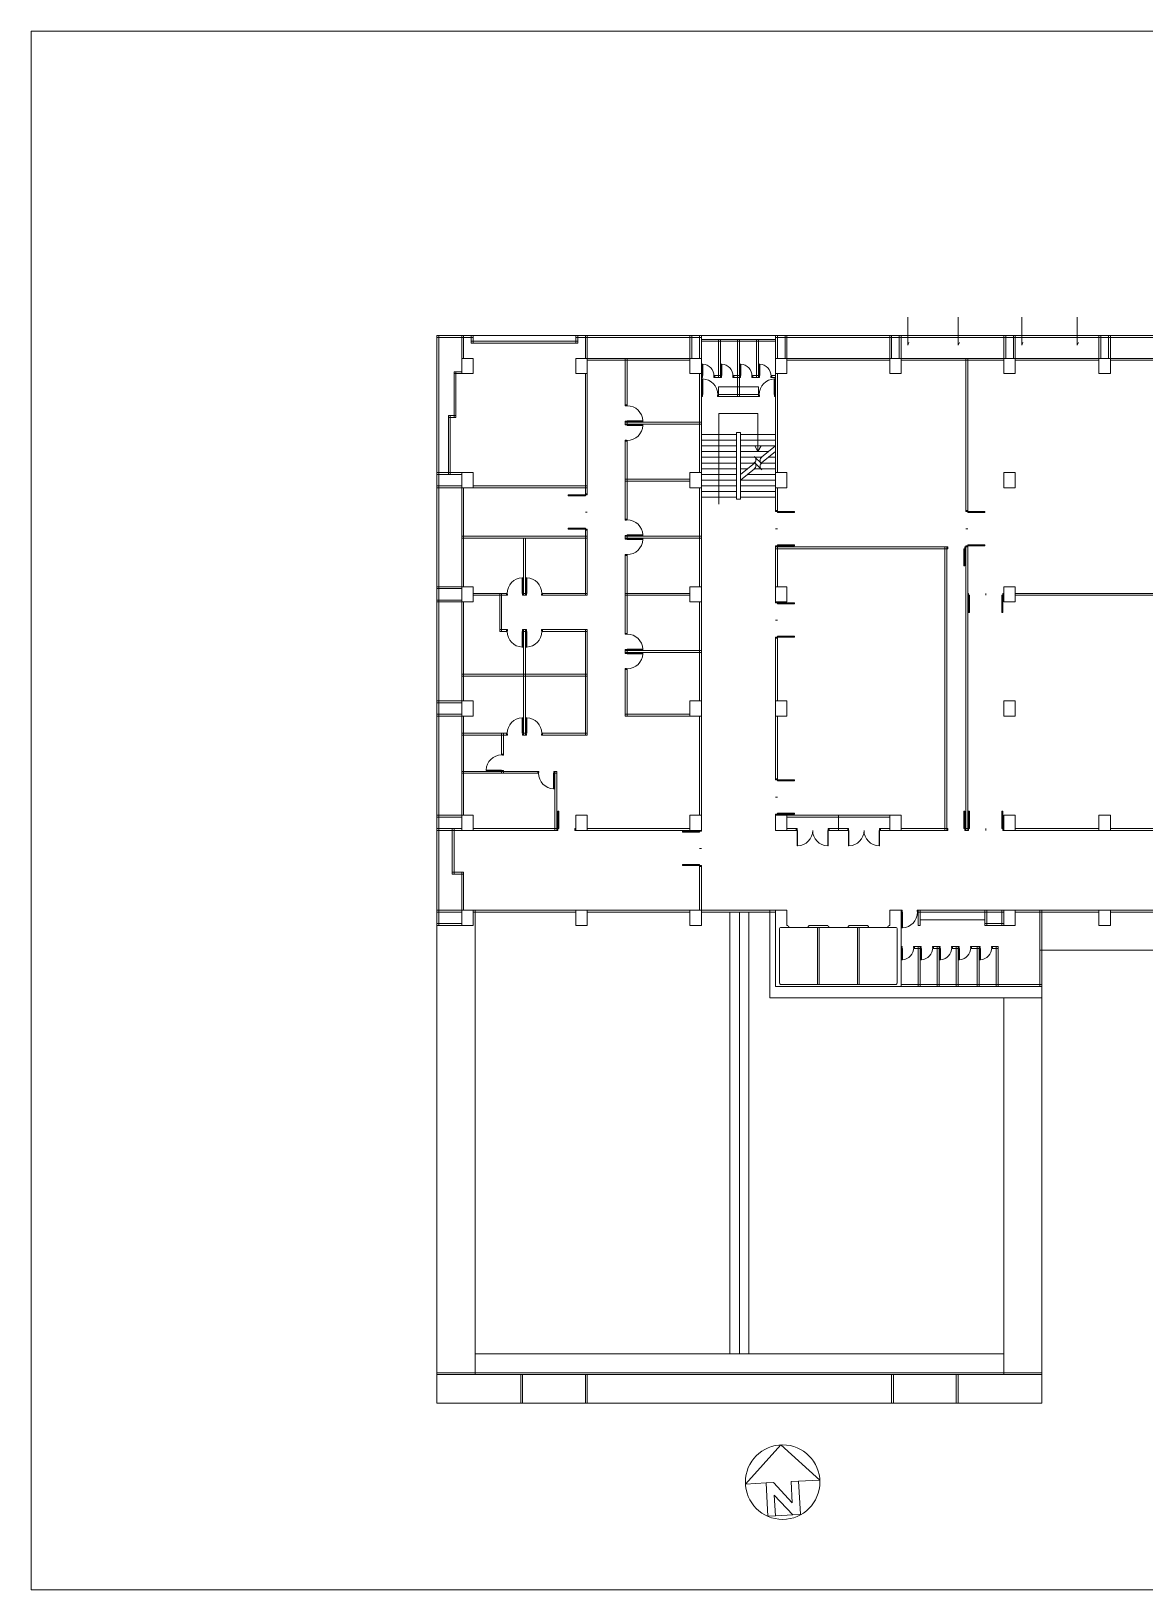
# Model space of a CAD drawing. Header units: metres. Extents: x 452 to 570, y 278 to 360.
# Drawn here: x 451.6 to 510.2, y 278.1 to 360 of the extents above; entities that cross this region are included whole.
import ezdxf

# ---------------------------------------------------------------- set-up
doc = ezdxf.new("R2010")
doc.units = ezdxf.units.M
doc.header["$MEASUREMENT"] = 0
doc.layers.add('BODR', color=13, linetype='Continuous')
doc.layers.add('DOOR', color=7, linetype='Continuous')

msp = doc.modelspace()

# ---------------------------------------------------------------- linework, layer by layer
at = {"color": 8, "linetype": 'ByBlock', "lineweight": 5}
for p, q in [((480.851, 343.979), (472.951, 343.979)), ((472.951, 312.979), (472.951, 343.979)), ((474.251, 343.879), (472.951, 343.879)), ((473.051, 312.979), (473.051, 343.979)), ((474.251, 342.779), (474.251, 343.979)), ((474.851, 343.879), (474.251, 343.879)), ((474.351, 342.779), (474.351, 343.979)), ((474.751, 343.579), (474.751, 343.979)), ((480.351, 343.679), (474.751, 343.679)), ((480.351, 343.579), (474.751, 343.579)), ((474.851, 343.579), (474.851, 343.979)), ((480.251, 343.579), (480.251, 343.979)), ((480.851, 343.879), (480.251, 343.879)), ((480.351, 343.579), (480.351, 343.979)), ((480.751, 342.779), (480.751, 343.979)), ((480.851, 342.779), (480.851, 343.979)), ((480.851, 343.979), (535.251, 343.979)), ((480.851, 343.879), (486.851, 343.879)), ((486.251, 343.979), (486.851, 343.979)), ((486.251, 342.779), (486.251, 343.979)), ((486.251, 343.879), (486.851, 343.879)), ((486.351, 342.779), (486.351, 343.979)), ((486.751, 342.779), (486.751, 343.979)), ((486.851, 342.779), (486.851, 343.979)), ((490.751, 343.779), (486.851, 343.779)), ((490.751, 343.679), (486.851, 343.679)), ((487.751, 343.779), (487.751, 341.779)), ((487.851, 343.779), (487.851, 341.779)), ((488.751, 340.779), (488.751, 343.779)), ((488.851, 340.779), (488.851, 343.779)), ((489.751, 343.779), (489.751, 341.779)), ((489.851, 343.779), (489.851, 341.779)), ((490.751, 343.979), (491.351, 343.979)), ((490.751, 342.779), (490.751, 343.979)), ((490.751, 343.879), (491.351, 343.879)), ((490.751, 343.879), (525.351, 343.879)), ((490.851, 342.779), (490.851, 343.979)), ((491.251, 342.779), (491.251, 343.979)), ((491.351, 342.779), (491.351, 343.979)), ((496.751, 343.979), (497.351, 343.979)), ((496.751, 342.779), (496.751, 343.979)), ((496.751, 343.879), (497.351, 343.879)), ((496.851, 342.779), (496.851, 343.979)), ((497.251, 342.779), (497.251, 343.979)), ((497.351, 342.779), (497.351, 343.979)), ((502.751, 343.979), (503.351, 343.979)), ((502.751, 342.779), (502.751, 343.979)), ((502.751, 343.879), (503.351, 343.879)), ((502.851, 342.779), (502.851, 343.979)), ((503.251, 342.779), (503.251, 343.979)), ((503.351, 342.779), (503.351, 343.979)), ((507.751, 343.979), (508.351, 343.979)), ((507.751, 342.779), (507.751, 343.979)), ((507.751, 343.879), (508.351, 343.879)), ((507.851, 342.779), (507.851, 343.979)), ((508.251, 342.779), (508.251, 343.979)), ((508.351, 342.779), (508.351, 343.979)), ((474.251, 341.979), (474.251, 342.779)), ((474.251, 342.779), (474.851, 342.779)), ((474.851, 342.779), (474.851, 341.979)), ((480.251, 341.979), (480.251, 342.779)), ((480.251, 342.779), (480.851, 342.779)), ((486.251, 342.779), (480.851, 342.779)), ((480.851, 342.779), (480.851, 341.979)), ((486.251, 342.679), (480.851, 342.679)), ((482.851, 340.279), (482.851, 342.779)), ((482.951, 340.289), (482.951, 342.779)), ((486.251, 341.979), (486.251, 342.779)), ((486.251, 342.779), (486.851, 342.779)), ((486.851, 342.779), (486.851, 341.979)), ((490.751, 342.779), (491.351, 342.779)), ((490.751, 341.979), (490.751, 342.779)), ((490.751, 342.779), (491.351, 342.779)), ((496.751, 342.779), (491.351, 342.779)), ((491.351, 342.779), (491.351, 341.979)), ((496.751, 342.679), (491.351, 342.679)), ((496.751, 342.779), (525.351, 342.779)), ((496.751, 341.979), (496.751, 342.779)), ((496.751, 342.779), (497.351, 342.779)), ((497.351, 342.779), (497.351, 341.979)), ((497.351, 342.679), (502.751, 342.679)), ((500.751, 334.729), (500.751, 342.779)), ((500.851, 334.729), (500.851, 342.779)), ((502.751, 341.979), (502.751, 342.779)), ((502.751, 342.779), (503.351, 342.779)), ((503.351, 342.779), (503.351, 341.979)), ((503.351, 342.679), (507.751, 342.679)), ((507.751, 341.979), (507.751, 342.779)), ((507.751, 342.779), (508.351, 342.779)), ((508.351, 342.779), (508.351, 341.979)), ((508.351, 342.679), (512.751, 342.679)), ((473.851, 339.679), (473.851, 342.079)), ((474.251, 342.079), (473.851, 342.079)), ((474.251, 341.979), (473.851, 341.979)), ((473.951, 339.679), (473.951, 342.079)), ((474.851, 341.979), (474.251, 341.979)), ((480.851, 341.979), (480.251, 341.979)), ((480.751, 341.979), (480.751, 335.654)), ((480.851, 341.979), (480.851, 335.654)), ((486.851, 341.979), (486.251, 341.979)), ((486.751, 341.979), (486.751, 336.779)), ((486.851, 341.979), (486.851, 336.779)), ((486.891, 341.779), (486.851, 341.779)), ((486.901, 341.679), (486.851, 341.679)), ((487.901, 341.779), (487.501, 341.779)), ((487.891, 341.879), (487.511, 341.879)), ((488.901, 341.779), (488.501, 341.779)), ((488.891, 341.879), (488.511, 341.879)), ((489.901, 341.779), (489.501, 341.779)), ((489.891, 341.879), (489.511, 341.879)), ((490.751, 341.779), (490.501, 341.779)), ((490.751, 341.879), (490.511, 341.879)), ((490.751, 336.779), (490.751, 341.979)), ((491.351, 341.979), (490.751, 341.979)), ((490.851, 336.779), (490.851, 341.979)), ((497.351, 341.979), (496.751, 341.979)), ((503.351, 341.979), (502.751, 341.979)), ((508.351, 341.979), (507.751, 341.979)), ((486.891, 340.879), (486.851, 340.879)), ((486.901, 340.779), (486.851, 340.779)), ((489.901, 340.779), (487.701, 340.779)), ((489.891, 340.879), (487.711, 340.879)), ((489.851, 341.279), (487.751, 341.279)), ((487.751, 340.779), (487.751, 341.279)), ((489.851, 340.779), (489.851, 341.279)), ((490.751, 340.779), (490.701, 340.779)), ((490.751, 340.879), (490.711, 340.879)), ((473.551, 336.679), (473.551, 339.779)), ((473.951, 339.779), (473.551, 339.779)), ((473.951, 339.679), (473.551, 339.679)), ((473.651, 336.679), (473.651, 339.779)), ((482.851, 339.279), (482.851, 339.479)), ((486.851, 339.429), (482.851, 339.429)), ((486.851, 339.329), (482.851, 339.329)), ((482.951, 339.289), (482.951, 339.469)), ((487.776, 335.122), (487.776, 339.879)), ((487.776, 339.879), (489.826, 339.879)), ((489.826, 337.879), (489.826, 339.879)), ((482.851, 334.279), (482.851, 338.479)), ((482.951, 334.289), (482.951, 338.469)), ((486.851, 338.779), (488.701, 338.779)), ((486.851, 338.479), (488.701, 338.479)), ((488.701, 338.879), (488.901, 338.879)), ((488.701, 335.379), (488.701, 338.879)), ((488.901, 335.379), (488.901, 338.879)), ((488.901, 338.779), (490.751, 338.779)), ((488.901, 338.479), (490.751, 338.479)), ((486.851, 338.179), (488.701, 338.179)), ((486.851, 337.879), (488.701, 337.879)), ((486.851, 337.579), (488.701, 337.579)), ((488.901, 338.179), (490.751, 338.179)), ((488.901, 337.879), (490.381, 337.879)), ((488.901, 337.579), (490.012, 337.579)), ((489.626, 337.629), (490.026, 337.229)), ((489.626, 337.629), (490.026, 337.229)), ((489.826, 337.879), (489.654, 338.179)), ((489.826, 337.879), (489.999, 338.179)), ((490.751, 338.179), (490.015, 337.582)), ((490.751, 337.879), (490.015, 337.282)), ((490.381, 337.579), (490.751, 337.579)), ((474.251, 336.779), (472.951, 336.779)), ((474.251, 336.679), (472.951, 336.679)), ((473.051, 335.979), (473.051, 336.779)), ((474.251, 335.979), (474.251, 336.779)), ((474.251, 336.779), (474.851, 336.779)), ((474.851, 336.779), (474.851, 335.979)), ((486.251, 335.979), (486.251, 336.779)), ((486.251, 336.779), (486.851, 336.779)), ((486.851, 337.279), (488.701, 337.279)), ((486.851, 336.979), (488.701, 336.979)), ((486.851, 336.779), (486.851, 335.979)), ((486.851, 336.679), (488.701, 336.679)), ((488.901, 337.279), (489.641, 337.279)), ((489.639, 337.277), (488.901, 336.679)), ((488.901, 336.979), (489.271, 336.979)), ((489.639, 336.977), (488.901, 336.379)), ((489.271, 336.679), (490.751, 336.679)), ((489.626, 337.329), (490.026, 336.929)), ((489.626, 337.329), (490.026, 336.929)), ((489.641, 336.979), (490.751, 336.979)), ((490.012, 337.279), (490.751, 337.279)), ((490.751, 335.979), (490.751, 336.779)), ((490.751, 336.779), (491.351, 336.779)), ((491.351, 336.779), (491.351, 335.979)), ((502.751, 335.979), (502.751, 336.779)), ((502.751, 336.779), (503.351, 336.779)), ((503.351, 336.779), (503.351, 335.979)), ((472.951, 336.079), (474.251, 336.079)), ((472.951, 335.979), (474.251, 335.979)), ((474.251, 335.979), (474.251, 317.979)), ((474.851, 335.979), (474.251, 335.979)), ((474.351, 335.979), (474.351, 330.779)), ((474.851, 336.079), (480.851, 336.079)), ((474.851, 335.979), (480.851, 335.979)), ((486.251, 336.429), (482.851, 336.429)), ((486.251, 336.329), (482.851, 336.329)), ((486.851, 335.979), (486.251, 335.979)), ((486.751, 335.979), (486.751, 330.779)), ((486.851, 336.379), (488.701, 336.379)), ((486.851, 336.079), (488.701, 336.079)), ((486.851, 335.979), (486.851, 330.779)), ((488.901, 336.379), (490.751, 336.379)), ((488.901, 336.079), (490.751, 336.079)), ((490.751, 334.729), (490.751, 335.979)), ((491.351, 335.979), (490.751, 335.979)), ((490.851, 334.729), (490.851, 335.979)), ((503.351, 335.979), (502.751, 335.979)), ((480.751, 335.604), (479.851, 335.604)), ((479.851, 335.604), (479.851, 335.554)), ((479.851, 335.554), (480.751, 335.554)), ((480.751, 335.554), (480.751, 335.604)), ((486.851, 335.779), (488.701, 335.779)), ((486.851, 335.479), (488.701, 335.479)), ((488.701, 335.379), (488.901, 335.379)), ((488.901, 335.779), (490.751, 335.779)), ((488.901, 335.479), (490.751, 335.479)), ((480.851, 334.704), (480.751, 334.704)), ((490.851, 334.729), (491.751, 334.729)), ((490.851, 334.679), (490.851, 334.729)), ((491.751, 334.679), (490.851, 334.679)), ((491.751, 334.729), (491.751, 334.679)), ((500.851, 334.729), (501.751, 334.729)), ((500.851, 334.679), (500.851, 334.729)), ((501.751, 334.679), (500.851, 334.679)), ((501.751, 334.729), (501.751, 334.679)), ((480.851, 333.429), (474.251, 333.429)), ((479.851, 333.804), (479.851, 333.854)), ((479.851, 333.854), (480.751, 333.854)), ((480.751, 333.804), (479.851, 333.804)), ((480.751, 333.854), (480.751, 333.804)), ((480.751, 333.754), (480.751, 330.329)), ((480.851, 333.754), (480.851, 330.329)), ((482.851, 333.279), (482.851, 333.479)), ((486.851, 333.429), (482.851, 333.429)), ((482.951, 333.289), (482.951, 333.469)), ((490.751, 333.829), (490.851, 333.829)), ((500.751, 333.829), (500.851, 333.829)), ((480.851, 333.329), (474.251, 333.329)), ((477.501, 333.329), (477.501, 330.329)), ((477.601, 333.329), (477.601, 330.329)), ((486.851, 333.329), (482.851, 333.329)), ((490.751, 330.779), (490.751, 332.929)), ((499.751, 332.879), (490.751, 332.879)), ((499.751, 332.779), (490.751, 332.779)), ((491.751, 332.979), (490.851, 332.979)), ((490.851, 332.979), (490.851, 332.929)), ((490.851, 330.779), (490.851, 332.929)), ((490.851, 332.929), (491.751, 332.929)), ((491.751, 332.929), (491.751, 332.979)), ((499.651, 317.979), (499.651, 332.879)), ((499.751, 317.979), (499.751, 332.879)), ((499.801, 332.879), (499.801, 332.779)), ((500.651, 331.879), (500.651, 332.779)), ((500.651, 332.779), (500.701, 332.779)), ((500.701, 332.779), (500.701, 331.879)), ((500.751, 317.979), (500.751, 332.929)), ((501.751, 332.979), (500.851, 332.979)), ((500.851, 332.979), (500.851, 332.929)), ((500.851, 317.979), (500.851, 332.929)), ((500.851, 332.929), (501.751, 332.929)), ((501.751, 332.929), (501.751, 332.979)), ((482.851, 328.279), (482.851, 332.479)), ((482.951, 328.289), (482.951, 332.469)), ((500.701, 331.879), (500.651, 331.879)), ((472.951, 329.979), (472.951, 330.779)), ((474.351, 330.779), (472.951, 330.779)), ((474.251, 330.679), (472.951, 330.679)), ((474.251, 330.079), (472.951, 330.079)), ((473.051, 329.979), (473.051, 330.779)), ((474.251, 329.979), (474.251, 330.779)), ((474.251, 330.779), (474.851, 330.779)), ((474.851, 330.779), (474.851, 329.979)), ((476.641, 330.429), (474.851, 330.429)), ((476.651, 330.329), (474.851, 330.329)), ((476.251, 330.429), (476.251, 328.429)), ((476.351, 330.429), (476.351, 328.429)), ((477.651, 330.329), (477.451, 330.329)), ((477.641, 330.429), (477.461, 330.429)), ((480.851, 330.329), (478.451, 330.329)), ((480.851, 330.429), (478.461, 330.429)), ((486.251, 330.429), (482.851, 330.429)), ((486.251, 330.329), (482.851, 330.329)), ((486.251, 329.979), (486.251, 330.779)), ((486.251, 330.779), (486.851, 330.779)), ((486.851, 330.779), (486.851, 329.979)), ((490.751, 329.979), (490.751, 330.779)), ((490.751, 330.779), (491.351, 330.779)), ((491.351, 330.779), (491.351, 329.979)), ((500.901, 330.329), (500.901, 329.429)), ((500.951, 330.329), (500.901, 330.329)), ((500.951, 329.429), (500.951, 330.329)), ((501.801, 330.429), (501.801, 330.329)), ((502.651, 329.429), (502.651, 330.329)), ((502.651, 330.329), (502.701, 330.329)), ((502.701, 330.429), (502.751, 330.429)), ((502.701, 330.329), (502.751, 330.329)), ((502.701, 330.329), (502.701, 329.429)), ((502.751, 329.979), (502.751, 330.779)), ((502.751, 330.779), (503.351, 330.779)), ((503.351, 330.779), (503.351, 329.979)), ((503.351, 330.429), (512.751, 330.429)), ((503.351, 330.329), (512.751, 330.329)), ((474.351, 329.979), (472.951, 329.979)), ((474.851, 329.979), (474.251, 329.979)), ((474.351, 329.979), (474.351, 324.779)), ((486.851, 329.979), (486.251, 329.979)), ((486.751, 329.979), (486.751, 324.779)), ((486.851, 329.979), (486.851, 324.779)), ((490.751, 329.929), (490.751, 329.979)), ((491.351, 329.979), (490.751, 329.979)), ((490.851, 329.929), (490.851, 329.979)), ((490.851, 329.929), (490.851, 329.979)), ((490.851, 329.929), (491.751, 329.929)), ((490.851, 329.879), (490.851, 329.929)), ((491.751, 329.879), (490.851, 329.879)), ((491.751, 329.929), (491.751, 329.879)), ((500.901, 329.429), (500.951, 329.429)), ((502.701, 329.429), (502.651, 329.429)), ((503.351, 329.979), (502.751, 329.979)), ((476.651, 328.529), (476.251, 328.529)), ((476.641, 328.429), (476.251, 328.429)), ((477.651, 328.529), (477.451, 328.529)), ((477.641, 328.429), (477.461, 328.429)), ((477.501, 328.529), (477.501, 322.979)), ((477.601, 328.529), (477.601, 322.979)), ((480.851, 328.529), (478.451, 328.529)), ((480.851, 328.429), (478.461, 328.429)), ((480.751, 328.529), (480.751, 322.979)), ((480.851, 328.529), (480.851, 322.979)), ((490.751, 329.029), (490.851, 329.029)), ((490.751, 324.779), (490.751, 328.129)), ((491.751, 328.179), (490.851, 328.179)), ((490.851, 328.179), (490.851, 328.129)), ((490.851, 324.779), (490.851, 328.129)), ((490.851, 328.129), (491.751, 328.129)), ((491.751, 328.129), (491.751, 328.179)), ((482.851, 327.279), (482.851, 327.479)), ((486.851, 327.429), (482.851, 327.429)), ((486.851, 327.329), (482.851, 327.329)), ((482.951, 327.289), (482.951, 327.469)), ((480.851, 326.179), (474.251, 326.179)), ((480.851, 326.079), (474.251, 326.079)), ((482.851, 323.979), (482.851, 326.479)), ((482.951, 323.979), (482.951, 326.469)), ((472.951, 323.979), (472.951, 324.779)), ((474.351, 324.779), (472.951, 324.779)), ((474.251, 324.679), (472.951, 324.679)), ((473.051, 323.979), (473.051, 324.779)), ((474.251, 323.979), (474.251, 324.779)), ((474.251, 324.779), (474.851, 324.779)), ((474.851, 324.779), (474.851, 323.979)), ((486.251, 323.979), (486.251, 324.779)), ((486.251, 324.779), (486.851, 324.779)), ((486.851, 324.779), (486.851, 323.979)), ((490.751, 323.979), (490.751, 324.779)), ((490.751, 324.779), (491.351, 324.779)), ((491.351, 324.779), (491.351, 323.979)), ((502.751, 323.979), (502.751, 324.779)), ((502.751, 324.779), (503.351, 324.779)), ((503.351, 324.779), (503.351, 323.979)), ((474.251, 324.079), (472.951, 324.079)), ((474.351, 323.979), (472.951, 323.979)), ((474.851, 323.979), (474.251, 323.979)), ((474.351, 323.979), (474.351, 318.779)), ((486.251, 324.079), (482.851, 324.079)), ((486.251, 323.979), (482.851, 323.979)), ((486.851, 323.979), (486.251, 323.979)), ((486.751, 323.979), (486.751, 318.779)), ((486.851, 323.979), (486.851, 318.779)), ((490.751, 320.629), (490.751, 323.979)), ((491.351, 323.979), (490.751, 323.979)), ((490.851, 320.629), (490.851, 323.979)), ((503.351, 323.979), (502.751, 323.979)), ((476.641, 323.079), (474.251, 323.079)), ((476.651, 322.979), (474.251, 322.979)), ((476.351, 323.079), (476.351, 321.939)), ((476.451, 323.079), (476.451, 321.929)), ((477.651, 322.979), (477.451, 322.979)), ((477.641, 323.079), (477.461, 323.079)), ((480.851, 322.979), (478.451, 322.979)), ((480.851, 323.079), (478.461, 323.079)), ((478.301, 321.079), (474.251, 321.079)), ((476.351, 321.119), (476.351, 320.979)), ((476.451, 321.129), (476.451, 320.979)), ((479.251, 321.079), (479.151, 321.079)), ((479.151, 317.979), (479.151, 321.079)), ((479.251, 317.979), (479.251, 321.079)), ((478.291, 320.979), (474.251, 320.979)), ((479.251, 320.979), (479.151, 320.979)), ((490.851, 320.629), (491.751, 320.629)), ((490.851, 320.579), (490.851, 320.629)), ((491.751, 320.579), (490.851, 320.579)), ((491.751, 320.629), (491.751, 320.579)), ((490.751, 319.729), (490.851, 319.729)), ((472.951, 317.979), (472.951, 318.779)), ((474.351, 318.779), (472.951, 318.779)), ((474.251, 318.679), (472.951, 318.679)), ((473.051, 317.979), (473.051, 318.779)), ((474.251, 317.979), (474.251, 318.779)), ((474.251, 318.779), (474.851, 318.779)), ((474.851, 318.779), (474.851, 317.979)), ((479.301, 318.079), (479.301, 318.979)), ((479.301, 318.979), (479.351, 318.979)), ((479.351, 318.979), (479.351, 318.079)), ((480.251, 317.979), (480.251, 318.779)), ((480.251, 318.779), (480.851, 318.779)), ((480.851, 318.779), (480.851, 317.979)), ((486.251, 317.979), (486.251, 318.779)), ((486.251, 318.779), (486.851, 318.779)), ((486.851, 318.779), (486.851, 317.979)), ((490.751, 318.779), (490.751, 318.829)), ((490.751, 318.779), (497.351, 318.779)), ((490.751, 317.979), (490.751, 318.779)), ((490.751, 318.779), (491.351, 318.779)), ((491.751, 318.879), (490.851, 318.879)), ((490.851, 318.879), (490.851, 318.829)), ((490.851, 318.779), (490.851, 318.829)), ((490.851, 318.829), (491.751, 318.829)), ((491.351, 318.779), (491.351, 317.979)), ((491.351, 318.679), (496.751, 318.679)), ((491.751, 318.829), (491.751, 318.879)), ((494.051, 318.779), (494.051, 317.979)), ((496.751, 317.979), (496.751, 318.779)), ((496.751, 318.779), (497.351, 318.779)), ((497.351, 318.779), (497.351, 317.979)), ((500.701, 318.979), (500.651, 318.979)), ((500.651, 318.979), (500.651, 318.079)), ((500.701, 318.079), (500.701, 318.979)), ((500.901, 318.079), (500.901, 318.979)), ((500.901, 318.979), (500.951, 318.979)), ((500.951, 318.979), (500.951, 318.079)), ((502.701, 318.979), (502.651, 318.979)), ((502.651, 318.979), (502.651, 318.079)), ((502.701, 318.079), (502.701, 318.979)), ((502.751, 317.979), (502.751, 318.779)), ((502.751, 318.779), (503.351, 318.779)), ((503.351, 318.779), (503.351, 317.979)), ((507.751, 317.979), (507.751, 318.779)), ((507.751, 318.779), (508.351, 318.779)), ((508.351, 318.779), (508.351, 317.979)), ((474.251, 318.079), (472.951, 318.079)), ((474.351, 317.979), (472.951, 317.979)), ((473.751, 318.079), (473.751, 315.679)), ((473.851, 318.079), (473.851, 315.679)), ((474.851, 317.979), (474.251, 317.979)), ((479.351, 318.079), (474.851, 318.079)), ((479.301, 317.979), (474.851, 317.979)), ((479.351, 318.079), (479.301, 318.079)), ((480.201, 317.979), (480.201, 318.079)), ((480.851, 317.979), (480.251, 317.979)), ((486.251, 318.079), (480.851, 318.079)), ((486.251, 317.979), (480.851, 317.979)), ((486.751, 317.929), (485.851, 317.929)), ((485.851, 317.929), (485.851, 317.879)), ((485.851, 317.879), (486.751, 317.879)), ((486.851, 317.979), (486.251, 317.979)), ((486.751, 317.979), (486.751, 317.929)), ((486.751, 317.879), (486.751, 317.929)), ((486.851, 317.979), (486.851, 317.929)), ((490.751, 317.979), (491.881, 317.979)), ((491.351, 317.979), (490.751, 317.979)), ((491.351, 318.079), (491.891, 318.079)), ((493.511, 318.079), (494.591, 318.079)), ((493.521, 317.979), (494.581, 317.979)), ((496.211, 318.079), (496.751, 318.079)), ((496.221, 317.979), (497.351, 317.979)), ((497.351, 317.979), (496.751, 317.979)), ((499.751, 318.079), (497.351, 318.079)), ((499.751, 317.979), (497.351, 317.979)), ((499.801, 317.979), (499.801, 318.079)), ((500.651, 318.079), (500.701, 318.079)), ((500.751, 318.079), (500.851, 318.079)), ((500.751, 317.979), (500.851, 317.979)), ((500.951, 318.079), (500.901, 318.079)), ((501.801, 317.979), (501.801, 318.079)), ((502.651, 318.079), (502.701, 318.079)), ((503.351, 317.979), (502.751, 317.979)), ((507.751, 318.079), (503.351, 318.079)), ((507.751, 317.979), (503.351, 317.979)), ((508.351, 317.979), (507.751, 317.979)), ((512.751, 318.079), (508.351, 318.079)), ((512.751, 317.979), (508.351, 317.979)), ((486.851, 317.029), (486.751, 317.029)), ((485.851, 316.129), (485.851, 316.179)), ((485.851, 316.179), (486.751, 316.179)), ((486.751, 316.179), (486.751, 316.129)), ((474.351, 315.779), (473.751, 315.779)), ((474.351, 315.679), (473.751, 315.679)), ((474.251, 315.779), (474.251, 313.779)), ((474.351, 315.779), (474.351, 313.779)), ((486.751, 316.129), (485.851, 316.129)), ((486.751, 316.129), (486.751, 313.779)), ((486.851, 316.129), (486.851, 313.779)), ((472.951, 312.979), (472.951, 313.779)), ((474.351, 313.779), (472.951, 313.779)), ((474.251, 313.679), (472.951, 313.679)), ((473.051, 312.979), (473.051, 313.779)), ((474.251, 312.979), (474.251, 313.779)), ((474.251, 313.779), (474.851, 313.779)), ((474.351, 313.779), (490.751, 313.779)), ((474.851, 313.779), (474.851, 312.979)), ((474.851, 313.679), (480.251, 313.679)), ((474.951, 313.779), (474.951, 289.379)), ((480.251, 312.979), (480.251, 313.779)), ((480.251, 313.779), (480.851, 313.779)), ((480.851, 313.779), (480.851, 312.979)), ((480.851, 313.679), (486.251, 313.679)), ((486.251, 312.979), (486.251, 313.779)), ((486.251, 313.779), (486.851, 313.779)), ((486.851, 313.779), (486.851, 312.979)), ((486.851, 313.679), (490.751, 313.679)), ((488.351, 290.479), (488.351, 313.679)), ((488.851, 290.479), (488.851, 313.679)), ((489.351, 290.479), (489.351, 313.679)), ((490.451, 313.779), (490.451, 309.179)), ((490.751, 312.979), (490.751, 313.779)), ((490.751, 313.779), (491.351, 313.779)), ((490.751, 313.779), (490.751, 309.779)), ((491.351, 313.779), (491.351, 312.979)), ((496.751, 312.979), (496.751, 313.779)), ((496.751, 313.779), (497.351, 313.779)), ((496.751, 313.779), (497.401, 313.779)), ((497.351, 313.779), (497.351, 312.979)), ((497.351, 313.779), (497.351, 309.779)), ((497.351, 313.679), (497.391, 313.679)), ((498.211, 313.679), (502.751, 313.679)), ((498.251, 313.779), (503.351, 313.779)), ((498.251, 313.679), (498.251, 312.979)), ((498.351, 312.979), (498.351, 313.779)), ((501.751, 312.979), (501.751, 313.779)), ((501.851, 312.979), (501.851, 313.779)), ((502.651, 313.779), (502.651, 312.979)), ((502.751, 313.779), (502.751, 312.979)), ((502.751, 312.979), (502.751, 313.779)), ((502.751, 313.779), (503.351, 313.779)), ((507.751, 313.779), (503.351, 313.779)), ((503.351, 313.779), (503.351, 312.979)), ((507.751, 313.679), (503.351, 313.679)), ((504.651, 309.779), (504.651, 313.779)), ((504.751, 309.779), (504.751, 313.779)), ((507.751, 312.979), (507.751, 313.779)), ((507.751, 313.779), (508.351, 313.779)), ((512.751, 313.779), (508.351, 313.779)), ((508.351, 313.779), (508.351, 312.979)), ((512.751, 313.679), (508.351, 313.679)), ((474.251, 313.079), (472.951, 313.079)), ((474.351, 312.979), (472.951, 312.979)), ((472.951, 312.979), (472.951, 287.879)), ((474.851, 312.979), (474.251, 312.979)), ((480.851, 312.979), (480.251, 312.979)), ((486.851, 312.979), (486.251, 312.979)), ((491.051, 312.879), (491.451, 312.879)), ((491.451, 312.879), (491.451, 312.879)), ((491.451, 312.879), (496.651, 312.879)), ((492.451, 312.879), (493.551, 312.879)), ((492.451, 312.879), (492.451, 312.879)), ((492.551, 312.979), (493.451, 312.979)), ((492.951, 312.879), (492.951, 309.879)), ((493.051, 312.879), (493.051, 309.879)), ((493.551, 312.879), (493.551, 312.879)), ((494.551, 312.879), (495.651, 312.879)), ((494.551, 312.879), (494.551, 312.879)), ((494.651, 312.979), (495.551, 312.979)), ((495.051, 312.879), (495.051, 309.879)), ((495.151, 312.879), (495.151, 309.879)), ((495.651, 312.879), (495.651, 312.879)), ((496.651, 312.879), (497.051, 312.879)), ((496.651, 312.879), (496.651, 312.879)), ((498.251, 312.979), (498.351, 312.979)), ((498.351, 313.279), (501.751, 313.279)), ((502.751, 313.079), (501.751, 313.079)), ((502.751, 312.979), (501.751, 312.979)), ((503.351, 312.979), (502.751, 312.979)), ((508.351, 312.979), (507.751, 312.979)), ((490.951, 312.779), (490.951, 309.979)), ((497.151, 312.779), (497.151, 309.979)), ((497.351, 311.879), (497.351, 309.779)), ((498.001, 311.879), (498.401, 311.879)), ((498.011, 311.779), (498.391, 311.779)), ((498.251, 311.879), (498.401, 311.879)), ((498.251, 309.779), (498.251, 311.879)), ((498.251, 311.779), (498.391, 311.779)), ((498.351, 309.779), (498.351, 311.879)), ((499.001, 311.879), (499.401, 311.879)), ((499.011, 311.779), (499.391, 311.779)), ((499.251, 311.879), (499.401, 311.879)), ((499.251, 309.779), (499.251, 311.879)), ((499.251, 311.779), (499.391, 311.779)), ((499.351, 309.779), (499.351, 311.879)), ((500.001, 311.879), (500.401, 311.879)), ((500.011, 311.779), (500.391, 311.779)), ((500.251, 311.879), (500.251, 309.779)), ((500.351, 311.879), (500.351, 309.779)), ((501.001, 311.879), (501.501, 311.879)), ((501.011, 311.779), (501.491, 311.779)), ((501.351, 311.879), (501.351, 309.779)), ((501.451, 311.879), (501.451, 309.779)), ((502.101, 311.879), (502.451, 311.879)), ((502.111, 311.779), (502.451, 311.779)), ((502.351, 311.879), (502.351, 309.779)), ((502.451, 311.879), (502.451, 309.779)), ((511.451, 311.679), (504.651, 311.679)), ((490.751, 309.779), (503.351, 309.779)), ((491.051, 309.879), (497.051, 309.879)), ((497.351, 309.879), (503.351, 309.879)), ((503.351, 309.879), (504.751, 309.879)), ((503.351, 309.779), (504.751, 309.779)), ((504.751, 309.779), (504.751, 287.879)), ((490.451, 309.179), (504.751, 309.179)), ((502.751, 309.179), (502.751, 289.379)), ((474.951, 290.479), (502.751, 290.479)), ((472.951, 289.479), (504.751, 289.479)), ((472.951, 289.379), (504.751, 289.379)), ((477.351, 289.379), (477.351, 287.879)), ((477.451, 289.379), (477.451, 287.879)), ((480.751, 289.379), (480.751, 287.879)), ((480.851, 289.379), (480.851, 287.879)), ((496.851, 289.379), (496.851, 287.879)), ((496.951, 289.379), (496.951, 287.879)), ((500.251, 289.379), (500.251, 287.879)), ((500.351, 289.379), (500.351, 287.879)), ((472.951, 287.879), (504.751, 287.879)), ((491.022, 285.683), (489.166, 283.626)), ((493.078, 283.837), (491.022, 285.683)), ((490.253, 283.685), (489.166, 283.626)), ((490.637, 283.71), (490.253, 283.689)), ((490.253, 283.689), (490.347, 281.947)), ((490.347, 281.947), (490.254, 283.672)), ((491.629, 282.641), (490.637, 283.71)), ((491.569, 283.76), (491.963, 283.781)), ((491.629, 282.641), (491.569, 283.76)), ((492.057, 282.039), (491.963, 283.781)), ((491.964, 283.777), (493.078, 283.837)), ((490.684, 283.05), (490.743, 281.968)), ((490.684, 283.05), (491.662, 282.018)), ((490.743, 281.968), (490.347, 281.947)), ((490.743, 281.968), (491.662, 282.018)), ((491.662, 282.018), (492.057, 282.039))]:
    msp.add_line(p, q, dxfattribs=at)
at = {"color": 1, "lineweight": 5}
for points in [[(497.761, 343.607), (497.702, 343.47), (497.702, 344.95)], [(500.414, 343.607), (500.355, 343.47), (500.355, 344.95)], [(503.752, 343.607), (503.693, 343.47), (503.693, 344.95)], [(506.672, 343.607), (506.613, 343.47), (506.613, 344.95)]]:
    msp.add_lwpolyline(points, dxfattribs=at)
at = {"color": 8, "linetype": 'ByBlock', "lineweight": 5}
for points in [[(486.891, 342.479), (486.921, 342.479), (486.921, 341.879), (486.891, 341.879)], [(487.891, 342.479), (487.921, 342.479), (487.921, 341.879), (487.891, 341.879)], [(488.891, 342.479), (488.921, 342.479), (488.921, 341.879), (488.891, 341.879)], [(489.891, 342.479), (489.921, 342.479), (489.921, 341.879), (489.891, 341.879)], [(480.751, 335.654), (480.751, 335.604), (480.851, 335.604), (480.851, 335.654)], [(490.851, 334.779), (490.851, 334.729), (490.751, 334.729), (490.751, 334.779)], [(500.851, 334.779), (500.851, 334.729), (500.751, 334.729), (500.751, 334.779)], [(480.751, 333.754), (480.751, 333.804), (480.851, 333.804), (480.851, 333.754)], [(490.851, 332.879), (490.851, 332.929), (490.751, 332.929), (490.751, 332.879)], [(499.751, 332.779), (499.801, 332.779), (499.801, 332.879), (499.751, 332.879)], [(500.751, 332.779), (500.701, 332.779), (500.701, 332.879), (500.751, 332.879)], [(500.851, 332.879), (500.851, 332.929), (500.751, 332.929), (500.751, 332.879)], [(500.851, 330.329), (500.901, 330.329), (500.901, 330.429), (500.851, 330.429)], [(502.751, 330.329), (502.701, 330.329), (502.701, 330.429), (502.751, 330.429)], [(490.851, 329.979), (490.851, 329.929), (490.751, 329.929), (490.751, 329.979)], [(490.851, 328.079), (490.851, 328.129), (490.751, 328.129), (490.751, 328.079)], [(490.851, 320.679), (490.851, 320.629), (490.751, 320.629), (490.751, 320.679)], [(490.851, 318.779), (490.851, 318.829), (490.751, 318.829), (490.751, 318.779)], [(479.251, 318.079), (479.301, 318.079), (479.301, 317.979), (479.251, 317.979)], [(480.251, 318.079), (480.201, 318.079), (480.201, 317.979), (480.251, 317.979)], [(486.751, 317.979), (486.751, 317.929), (486.851, 317.929), (486.851, 317.979)], [(499.751, 318.079), (499.801, 318.079), (499.801, 317.979), (499.751, 317.979)], [(500.751, 318.079), (500.701, 318.079), (500.701, 317.979), (500.751, 317.979)], [(500.851, 318.079), (500.901, 318.079), (500.901, 317.979), (500.851, 317.979)], [(502.751, 318.079), (502.701, 318.079), (502.701, 317.979), (502.751, 317.979)], [(486.751, 316.079), (486.751, 316.129), (486.851, 316.129), (486.851, 316.079)], [(497.391, 311.179), (497.421, 311.179), (497.421, 311.779), (497.391, 311.779)], [(498.391, 311.179), (498.421, 311.179), (498.421, 311.779), (498.391, 311.779)], [(499.391, 311.179), (499.421, 311.179), (499.421, 311.779), (499.391, 311.779)], [(500.391, 311.179), (500.421, 311.179), (500.421, 311.779), (500.391, 311.779)], [(501.491, 311.179), (501.521, 311.179), (501.521, 311.779), (501.491, 311.779)]]:
    msp.add_lwpolyline(points, close=True, dxfattribs=at)
msp.add_circle((491.123, 283.731), 1.959, dxfattribs=at)
for centre, radius, start, end in [((486.891, 341.859), 0.621, 358.15365, 87.19072), ((487.891, 341.859), 0.621, 358.15365, 87.19072), ((488.891, 341.859), 0.621, 358.15365, 87.19072), ((489.891, 341.859), 0.621, 358.15365, 87.19072), ((489.49, 337.448), 0.227, 307.04267, 52.95733), ((490.163, 337.41), 0.227, 127.13903, 232.86097), ((489.49, 337.148), 0.227, 307.04267, 52.95733), ((490.163, 337.11), 0.227, 127.13903, 232.86097), ((491.051, 312.779), 0.1, 90, 180), ((491.351, 312.879), 0.1, 0, 90), ((492.551, 312.879), 0.1, 90, 180), ((493.451, 312.879), 0.1, 0, 90), ((494.651, 312.879), 0.1, 90, 180), ((495.551, 312.879), 0.1, 0, 90), ((496.751, 312.879), 0.1, 90, 180), ((497.051, 312.779), 0.1, 0, 90), ((497.391, 311.799), 0.621, 272.80928, 1.84635), ((498.391, 311.799), 0.621, 272.80928, 1.84635), ((499.391, 311.799), 0.621, 272.80928, 1.84635), ((500.391, 311.799), 0.621, 272.80928, 1.84635), ((501.491, 311.799), 0.621, 272.80928, 1.84635), ((491.051, 309.979), 0.1, 180, 270), ((497.051, 309.979), 0.1, 270, 360)]:
    msp.add_arc(centre, radius, start, end, dxfattribs=at)
at = {"layer": 'BODR', "color": 8, "linetype": 'ByBlock', "lineweight": 5}
msp.add_lwpolyline([(451.617, 278.072), (570.417, 278.072), (570.417, 359.972), (451.617, 359.972)], close=True, dxfattribs=at)
at = {"layer": 'DOOR', "color": 8, "linetype": 'ByBlock', "lineweight": 5}
for points in [[(486.891, 341.879), (486.851, 341.879), (486.851, 341.779), (486.901, 341.779), (486.901, 341.839), (486.891, 341.839)], [(486.891, 341.699), (486.921, 341.699), (486.921, 340.879), (486.891, 340.879)], [(487.501, 341.829), (487.501, 341.839), (487.511, 341.839), (487.511, 341.879), (487.551, 341.879), (487.551, 341.779), (487.501, 341.779), (487.501, 341.839)], [(487.891, 341.879), (487.851, 341.879), (487.851, 341.779), (487.901, 341.779), (487.901, 341.839), (487.891, 341.839)], [(488.501, 341.829), (488.501, 341.839), (488.511, 341.839), (488.511, 341.879), (488.551, 341.879), (488.551, 341.779), (488.501, 341.779), (488.501, 341.839)], [(488.891, 341.879), (488.851, 341.879), (488.851, 341.779), (488.901, 341.779), (488.901, 341.839), (488.891, 341.839)], [(489.501, 341.829), (489.501, 341.839), (489.511, 341.839), (489.511, 341.879), (489.551, 341.879), (489.551, 341.779), (489.501, 341.779), (489.501, 341.839)], [(489.891, 341.879), (489.851, 341.879), (489.851, 341.779), (489.901, 341.779), (489.901, 341.839), (489.891, 341.839)], [(490.501, 341.829), (490.501, 341.839), (490.511, 341.839), (490.511, 341.879), (490.551, 341.879), (490.551, 341.779), (490.501, 341.779), (490.501, 341.839)], [(490.711, 341.699), (490.681, 341.699), (490.681, 340.879), (490.711, 340.879)], [(486.891, 340.879), (486.851, 340.879), (486.851, 340.779), (486.901, 340.779), (486.901, 340.839), (486.891, 340.839)], [(487.701, 340.829), (487.701, 340.839), (487.711, 340.839), (487.711, 340.879), (487.751, 340.879), (487.751, 340.779), (487.701, 340.779), (487.701, 340.839)], [(489.901, 340.829), (489.901, 340.839), (489.891, 340.839), (489.891, 340.879), (489.851, 340.879), (489.851, 340.779), (489.901, 340.779), (489.901, 340.839)], [(490.711, 340.879), (490.751, 340.879), (490.751, 340.779), (490.701, 340.779), (490.701, 340.839), (490.711, 340.839)], [(482.901, 340.279), (482.911, 340.279), (482.911, 340.289), (482.951, 340.289), (482.951, 340.329), (482.851, 340.329), (482.851, 340.279), (482.911, 340.279)], [(482.951, 339.469), (482.951, 339.429), (482.851, 339.429), (482.851, 339.479), (482.911, 339.479), (482.911, 339.469)], [(482.951, 339.289), (482.951, 339.329), (482.851, 339.329), (482.851, 339.279), (482.911, 339.279), (482.911, 339.289)], [(483.771, 339.469), (483.771, 339.499), (482.951, 339.499), (482.951, 339.469)], [(483.771, 339.289), (483.771, 339.259), (482.951, 339.259), (482.951, 339.289)], [(482.901, 338.479), (482.911, 338.479), (482.911, 338.469), (482.951, 338.469), (482.951, 338.429), (482.851, 338.429), (482.851, 338.479), (482.911, 338.479)], [(482.901, 334.279), (482.911, 334.279), (482.911, 334.289), (482.951, 334.289), (482.951, 334.329), (482.851, 334.329), (482.851, 334.279), (482.911, 334.279)], [(482.951, 333.469), (482.951, 333.429), (482.851, 333.429), (482.851, 333.479), (482.911, 333.479), (482.911, 333.469)], [(483.771, 333.469), (483.771, 333.499), (482.951, 333.499), (482.951, 333.469)], [(482.951, 333.289), (482.951, 333.329), (482.851, 333.329), (482.851, 333.279), (482.911, 333.279), (482.911, 333.289)], [(483.771, 333.289), (483.771, 333.259), (482.951, 333.259), (482.951, 333.289)], [(482.901, 332.479), (482.911, 332.479), (482.911, 332.469), (482.951, 332.469), (482.951, 332.429), (482.851, 332.429), (482.851, 332.479), (482.911, 332.479)], [(477.461, 331.249), (477.431, 331.249), (477.431, 330.429), (477.461, 330.429)], [(477.641, 331.249), (477.671, 331.249), (477.671, 330.429), (477.641, 330.429)], [(476.651, 330.379), (476.651, 330.389), (476.641, 330.389), (476.641, 330.429), (476.601, 330.429), (476.601, 330.329), (476.651, 330.329), (476.651, 330.389)], [(477.461, 330.429), (477.501, 330.429), (477.501, 330.329), (477.451, 330.329), (477.451, 330.389), (477.461, 330.389)], [(477.641, 330.429), (477.601, 330.429), (477.601, 330.329), (477.651, 330.329), (477.651, 330.389), (477.641, 330.389)], [(478.451, 330.379), (478.451, 330.389), (478.461, 330.389), (478.461, 330.429), (478.501, 330.429), (478.501, 330.329), (478.451, 330.329), (478.451, 330.389)], [(476.651, 328.479), (476.651, 328.469), (476.641, 328.469), (476.641, 328.429), (476.601, 328.429), (476.601, 328.529), (476.651, 328.529), (476.651, 328.469)], [(477.461, 327.609), (477.431, 327.609), (477.431, 328.429), (477.461, 328.429)], [(477.461, 328.429), (477.501, 328.429), (477.501, 328.529), (477.451, 328.529), (477.451, 328.469), (477.461, 328.469)], [(477.641, 328.429), (477.601, 328.429), (477.601, 328.529), (477.651, 328.529), (477.651, 328.469), (477.641, 328.469)], [(477.641, 327.609), (477.671, 327.609), (477.671, 328.429), (477.641, 328.429)], [(478.451, 328.479), (478.451, 328.469), (478.461, 328.469), (478.461, 328.429), (478.501, 328.429), (478.501, 328.529), (478.451, 328.529), (478.451, 328.469)], [(482.901, 328.279), (482.911, 328.279), (482.911, 328.289), (482.951, 328.289), (482.951, 328.329), (482.851, 328.329), (482.851, 328.279), (482.911, 328.279)], [(482.951, 327.469), (482.951, 327.429), (482.851, 327.429), (482.851, 327.479), (482.911, 327.479), (482.911, 327.469)], [(482.951, 327.289), (482.951, 327.329), (482.851, 327.329), (482.851, 327.279), (482.911, 327.279), (482.911, 327.289)], [(483.771, 327.469), (483.771, 327.499), (482.951, 327.499), (482.951, 327.469)], [(483.771, 327.289), (483.771, 327.259), (482.951, 327.259), (482.951, 327.289)], [(482.901, 326.479), (482.911, 326.479), (482.911, 326.469), (482.951, 326.469), (482.951, 326.429), (482.851, 326.429), (482.851, 326.479), (482.911, 326.479)], [(477.461, 323.899), (477.431, 323.899), (477.431, 323.079), (477.461, 323.079)], [(477.641, 323.899), (477.671, 323.899), (477.671, 323.079), (477.641, 323.079)], [(476.651, 323.029), (476.651, 323.039), (476.641, 323.039), (476.641, 323.079), (476.601, 323.079), (476.601, 322.979), (476.651, 322.979), (476.651, 323.039)], [(477.461, 323.079), (477.501, 323.079), (477.501, 322.979), (477.451, 322.979), (477.451, 323.039), (477.461, 323.039)], [(477.641, 323.079), (477.601, 323.079), (477.601, 322.979), (477.651, 322.979), (477.651, 323.039), (477.641, 323.039)], [(478.451, 323.029), (478.451, 323.039), (478.461, 323.039), (478.461, 323.079), (478.501, 323.079), (478.501, 322.979), (478.451, 322.979), (478.451, 323.039)], [(476.401, 321.929), (476.391, 321.929), (476.391, 321.939), (476.351, 321.939), (476.351, 321.979), (476.451, 321.979), (476.451, 321.929), (476.391, 321.929)], [(475.531, 321.119), (475.531, 321.149), (476.351, 321.149), (476.351, 321.119)], [(476.351, 321.119), (476.351, 321.079), (476.451, 321.079), (476.451, 321.129), (476.391, 321.129), (476.391, 321.119)], [(478.301, 321.029), (478.301, 321.019), (478.291, 321.019), (478.291, 320.979), (478.251, 320.979), (478.251, 321.079), (478.301, 321.079), (478.301, 321.019)], [(479.111, 320.979), (479.151, 320.979), (479.151, 321.079), (479.101, 321.079), (479.101, 321.019), (479.111, 321.019)], [(479.111, 320.159), (479.081, 320.159), (479.081, 320.979), (479.111, 320.979)], [(491.881, 317.979), (491.841, 317.979), (491.841, 318.079), (491.891, 318.079), (491.891, 318.019), (491.881, 318.019)], [(491.881, 317.159), (491.911, 317.159), (491.911, 317.979), (491.881, 317.979)], [(493.521, 317.159), (493.491, 317.159), (493.491, 317.979), (493.521, 317.979)], [(493.521, 317.979), (493.561, 317.979), (493.561, 318.079), (493.511, 318.079), (493.511, 318.019), (493.521, 318.019)], [(494.581, 317.979), (494.541, 317.979), (494.541, 318.079), (494.591, 318.079), (494.591, 318.019), (494.581, 318.019)], [(494.581, 317.159), (494.611, 317.159), (494.611, 317.979), (494.581, 317.979)], [(496.221, 317.159), (496.191, 317.159), (496.191, 317.979), (496.221, 317.979)], [(496.221, 317.979), (496.261, 317.979), (496.261, 318.079), (496.211, 318.079), (496.211, 318.019), (496.221, 318.019)], [(497.391, 313.679), (497.351, 313.679), (497.351, 313.779), (497.401, 313.779), (497.401, 313.719), (497.391, 313.719)], [(497.391, 312.859), (497.421, 312.859), (497.421, 313.679), (497.391, 313.679)], [(498.201, 313.729), (498.201, 313.719), (498.211, 313.719), (498.211, 313.679), (498.251, 313.679), (498.251, 313.779), (498.201, 313.779), (498.201, 313.719)], [(497.391, 311.779), (497.351, 311.779), (497.351, 311.879), (497.401, 311.879), (497.401, 311.819), (497.391, 311.819)], [(498.001, 311.829), (498.001, 311.819), (498.011, 311.819), (498.011, 311.779), (498.051, 311.779), (498.051, 311.879), (498.001, 311.879), (498.001, 311.819)], [(498.391, 311.779), (498.351, 311.779), (498.351, 311.879), (498.401, 311.879), (498.401, 311.819), (498.391, 311.819)], [(499.001, 311.829), (499.001, 311.819), (499.011, 311.819), (499.011, 311.779), (499.051, 311.779), (499.051, 311.879), (499.001, 311.879), (499.001, 311.819)], [(499.391, 311.779), (499.351, 311.779), (499.351, 311.879), (499.401, 311.879), (499.401, 311.819), (499.391, 311.819)], [(500.001, 311.829), (500.001, 311.819), (500.011, 311.819), (500.011, 311.779), (500.051, 311.779), (500.051, 311.879), (500.001, 311.879), (500.001, 311.819)], [(500.391, 311.779), (500.351, 311.779), (500.351, 311.879), (500.401, 311.879), (500.401, 311.819), (500.391, 311.819)], [(501.001, 311.829), (501.001, 311.819), (501.011, 311.819), (501.011, 311.779), (501.051, 311.779), (501.051, 311.879), (501.001, 311.879), (501.001, 311.819)], [(501.491, 311.779), (501.451, 311.779), (501.451, 311.879), (501.501, 311.879), (501.501, 311.819), (501.491, 311.819)], [(502.101, 311.829), (502.101, 311.819), (502.111, 311.819), (502.111, 311.779), (502.151, 311.779), (502.151, 311.879), (502.101, 311.879), (502.101, 311.819)]]:
    msp.add_lwpolyline(points, close=True, dxfattribs=at)
for centre, start, end in [((486.891, 340.879), 0, 87.90335), ((490.711, 340.879), 92.09665, 180), ((482.951, 339.469), 2.09665, 90), ((482.951, 339.289), 270, 357.90335), ((482.951, 333.469), 2.09665, 90), ((482.951, 333.289), 270, 357.90335), ((477.461, 330.429), 92.09665, 180), ((477.641, 330.429), 0, 87.90335), ((477.461, 328.429), 180, 267.90335), ((477.641, 328.429), 272.09665, 0), ((482.951, 327.469), 2.09665, 90), ((482.951, 327.289), 270, 357.90335), ((477.461, 323.079), 92.09665, 180), ((477.641, 323.079), 0, 87.90335), ((476.351, 321.119), 90, 177.90335), ((479.111, 320.979), 180, 267.90335), ((491.881, 317.979), 272.09665, 0), ((493.521, 317.979), 180, 267.90335), ((494.581, 317.979), 272.09665, 0), ((496.221, 317.979), 180, 267.90335), ((497.391, 313.679), 272.09665, 0)]:
    msp.add_arc(centre, 0.82, start, end, dxfattribs=at)

doc.saveas('drawing.dxf')
